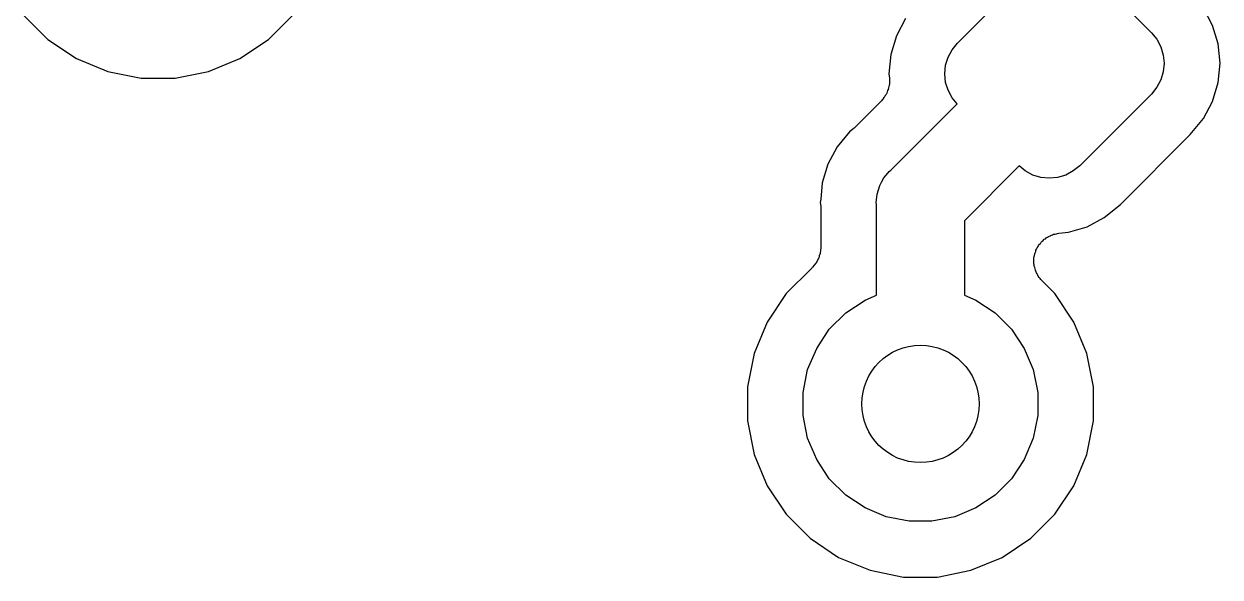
# Model space of a CAD drawing. Extents: x 100.2 to 129.8, y -164.8 to -95.2.
# Drawn here: x 110.742 to 114.822, y -134.59 to -132.705 of the extents above; entities that cross this region are included whole.
import ezdxf

# ---------------------------------------------------------------- set-up
doc = ezdxf.new("R2010")
doc.units = 0
doc.layers.add('BLACK', color=7, linetype='CONTINUOUS')

msp = doc.modelspace()

# ---------------------------------------------------------------- linework, layer by layer
at = {"layer": 'BLACK', "linetype": 'CONTINUOUS'}
for p, q in [((113.926, -132.77), (114.157, -132.54)), ((114.379, -132.526), (114.588, -132.735)), ((110.742, -132.676), (110.824, -132.758)), ((111.576, -132.758), (111.658, -132.676)), ((114.796, -132.71), (114.765, -132.651)), ((113.749, -132.687), (113.718, -132.745)), ((114.815, -132.773), (114.796, -132.71)), ((110.824, -132.758), (110.921, -132.823)), ((111.479, -132.823), (111.576, -132.758)), ((113.718, -132.745), (113.699, -132.809)), ((114.588, -132.735), (114.606, -132.757)), ((114.606, -132.757), (114.62, -132.783)), ((113.895, -132.818), (113.908, -132.793)), ((113.908, -132.793), (113.926, -132.77)), ((114.62, -132.783), (114.628, -132.811)), ((114.822, -132.839), (114.815, -132.773)), ((110.921, -132.823), (111.028, -132.867)), ((111.372, -132.867), (111.479, -132.823)), ((113.699, -132.809), (113.692, -132.875)), ((113.886, -132.846), (113.895, -132.818)), ((114.628, -132.811), (114.631, -132.839)), ((114.631, -132.839), (114.628, -132.868)), ((114.815, -132.905), (114.822, -132.839)), ((111.028, -132.867), (111.142, -132.89)), ((111.258, -132.89), (111.372, -132.867)), ((113.692, -132.875), (113.694, -132.89)), ((113.883, -132.875), (113.886, -132.846)), ((113.886, -132.904), (113.883, -132.875)), ((114.628, -132.868), (114.62, -132.896)), ((111.142, -132.89), (111.258, -132.89)), ((113.691, -132.923), (113.69, -132.928)), ((113.692, -132.918), (113.691, -132.923)), ((113.693, -132.914), (113.692, -132.918)), ((113.694, -132.91), (113.693, -132.914)), ((113.694, -132.89), (113.694, -132.892)), ((113.694, -132.892), (113.694, -132.896)), ((113.694, -132.896), (113.694, -132.9)), ((113.694, -132.9), (113.694, -132.905)), ((113.694, -132.905), (113.694, -132.91)), ((113.895, -132.931), (113.886, -132.904)), ((114.606, -132.921), (114.588, -132.944)), ((114.62, -132.896), (114.606, -132.921)), ((114.796, -132.969), (114.815, -132.905)), ((113.667, -132.967), (113.575, -133.059)), ((113.669, -132.964), (113.667, -132.967)), ((113.672, -132.961), (113.669, -132.964)), ((113.675, -132.956), (113.672, -132.961)), ((113.678, -132.952), (113.675, -132.956)), ((113.68, -132.949), (113.678, -132.952)), ((113.683, -132.945), (113.68, -132.949)), ((113.685, -132.941), (113.683, -132.945)), ((113.687, -132.936), (113.685, -132.941)), ((113.688, -132.932), (113.687, -132.936)), ((113.69, -132.928), (113.688, -132.932)), ((113.908, -132.957), (113.895, -132.931)), ((113.925, -132.977), (113.908, -132.957)), ((114.588, -132.944), (114.344, -133.188)), ((113.699, -133.203), (113.925, -132.977)), ((114.765, -133.027), (114.796, -132.969)), ((114.72, -133.082), (114.765, -133.027)), ((113.558, -133.073), (113.516, -133.124)), ((113.568, -133.065), (113.558, -133.073)), ((113.571, -133.062), (113.568, -133.065)), ((113.574, -133.06), (113.571, -133.062)), ((113.575, -133.059), (113.574, -133.06)), ((114.482, -133.32), (114.72, -133.082)), ((113.516, -133.124), (113.484, -133.183)), ((113.484, -133.183), (113.465, -133.247)), ((113.689, -133.213), (113.693, -133.208)), ((113.693, -133.208), (113.699, -133.203)), ((114.137, -133.189), (113.95, -133.376)), ((114.157, -133.206), (114.137, -133.189)), ((114.183, -133.22), (114.157, -133.206)), ((114.321, -133.206), (114.296, -133.22)), ((114.344, -133.188), (114.321, -133.206)), ((113.465, -133.247), (113.46, -133.302)), ((113.661, -133.256), (113.667, -133.244)), ((113.667, -133.244), (113.675, -133.23)), ((113.675, -133.23), (113.689, -133.213)), ((114.211, -133.228), (114.183, -133.22)), ((114.239, -133.231), (114.211, -133.228)), ((114.268, -133.228), (114.239, -133.231)), ((114.296, -133.22), (114.268, -133.228)), ((113.65, -133.304), (113.652, -133.285)), ((113.652, -133.285), (113.661, -133.256)), ((113.46, -133.302), (113.458, -133.314)), ((113.458, -133.314), (113.46, -133.326)), ((113.46, -133.302), (113.46, -133.302)), ((113.46, -133.326), (113.46, -133.327)), ((113.46, -133.327), (113.46, -133.331)), ((113.46, -133.331), (113.46, -133.335)), ((113.649, -133.314), (113.65, -133.304)), ((113.65, -133.321), (113.649, -133.314)), ((113.65, -133.629), (113.65, -133.321)), ((114.427, -133.365), (114.482, -133.32)), ((113.46, -133.335), (113.46, -133.467)), ((114.369, -133.396), (114.427, -133.365)), ((113.95, -133.376), (113.95, -133.629)), ((114.272, -133.418), (114.305, -133.415)), ((114.305, -133.415), (114.369, -133.396)), ((114.203, -133.46), (114.206, -133.456)), ((114.206, -133.456), (114.209, -133.453)), ((114.209, -133.453), (114.212, -133.449)), ((114.212, -133.449), (114.215, -133.445)), ((114.215, -133.445), (114.219, -133.443)), ((114.219, -133.443), (114.222, -133.439)), ((114.222, -133.439), (114.226, -133.437)), ((114.226, -133.437), (114.229, -133.434)), ((114.229, -133.434), (114.233, -133.432)), ((114.233, -133.432), (114.237, -133.429)), ((114.237, -133.429), (114.242, -133.427)), ((114.242, -133.427), (114.246, -133.425)), ((114.246, -133.425), (114.25, -133.424)), ((114.25, -133.424), (114.254, -133.422)), ((114.254, -133.422), (114.259, -133.421)), ((114.259, -133.421), (114.264, -133.42)), ((114.264, -133.42), (114.268, -133.419)), ((114.268, -133.419), (114.272, -133.418)), ((113.455, -133.495), (113.453, -133.503)), ((113.458, -133.487), (113.455, -133.495)), ((113.459, -133.477), (113.458, -133.486)), ((113.458, -133.486), (113.458, -133.486)), ((113.458, -133.486), (113.458, -133.487)), ((113.46, -133.468), (113.459, -133.477)), ((113.46, -133.467), (113.46, -133.467)), ((113.46, -133.467), (113.46, -133.467)), ((113.46, -133.467), (113.46, -133.467)), ((113.46, -133.467), (113.46, -133.468)), ((114.188, -133.498), (114.189, -133.494)), ((114.189, -133.494), (114.19, -133.489)), ((114.19, -133.489), (114.191, -133.485)), ((114.191, -133.485), (114.193, -133.481)), ((114.193, -133.481), (114.194, -133.476)), ((114.194, -133.476), (114.196, -133.472)), ((114.196, -133.472), (114.198, -133.468)), ((114.198, -133.468), (114.201, -133.464)), ((114.201, -133.464), (114.203, -133.46)), ((113.429, -133.537), (113.342, -133.624)), ((113.431, -133.535), (113.429, -133.537)), ((113.432, -133.534), (113.431, -133.535)), ((113.438, -133.527), (113.432, -133.534)), ((113.432, -133.534), (113.432, -133.534)), ((113.443, -133.52), (113.438, -133.527)), ((113.444, -133.52), (113.443, -133.52)), ((113.448, -133.512), (113.444, -133.52)), ((113.444, -133.52), (113.444, -133.52)), ((113.452, -133.504), (113.448, -133.512)), ((113.453, -133.503), (113.452, -133.504)), ((113.452, -133.504), (113.452, -133.504)), ((114.187, -133.503), (114.188, -133.498)), ((114.187, -133.508), (114.187, -133.503)), ((114.187, -133.512), (114.187, -133.508)), ((114.187, -133.517), (114.187, -133.512)), ((114.187, -133.522), (114.187, -133.517)), ((114.188, -133.526), (114.187, -133.522)), ((114.188, -133.531), (114.188, -133.526)), ((114.19, -133.535), (114.188, -133.531)), ((114.191, -133.54), (114.19, -133.535)), ((114.192, -133.544), (114.191, -133.54)), ((114.194, -133.548), (114.192, -133.544)), ((114.196, -133.553), (114.194, -133.548)), ((114.198, -133.557), (114.196, -133.553)), ((114.2, -133.561), (114.198, -133.557)), ((114.202, -133.565), (114.2, -133.561)), ((114.205, -133.569), (114.202, -133.565)), ((114.208, -133.573), (114.205, -133.569)), ((114.211, -133.576), (114.208, -133.573)), ((114.214, -133.579), (114.211, -133.576)), ((114.215, -133.58), (114.214, -133.579)), ((114.258, -133.624), (114.215, -133.58)), ((113.342, -133.624), (113.277, -133.721)), ((113.545, -133.689), (113.611, -133.646)), ((113.611, -133.646), (113.65, -133.629)), ((113.95, -133.629), (113.989, -133.646)), ((113.989, -133.646), (114.055, -133.689)), ((114.323, -133.721), (114.258, -133.624)), ((113.489, -133.745), (113.545, -133.689)), ((114.055, -133.689), (114.111, -133.745)), ((113.277, -133.721), (113.233, -133.828)), ((114.367, -133.828), (114.323, -133.721)), ((113.446, -133.811), (113.489, -133.745)), ((114.111, -133.745), (114.154, -133.811)), ((113.415, -133.883), (113.446, -133.811)), ((114.154, -133.811), (114.185, -133.883)), ((113.233, -133.828), (113.21, -133.942)), ((114.39, -133.942), (114.367, -133.828)), ((113.4, -133.961), (113.415, -133.883)), ((114.185, -133.883), (114.2, -133.961)), ((113.21, -133.942), (113.21, -134.058)), ((114.39, -134.058), (114.39, -133.942)), ((113.4, -134.039), (113.4, -133.961)), ((114.2, -133.961), (114.2, -134.039)), ((113.21, -134.058), (113.233, -134.172)), ((113.415, -134.117), (113.4, -134.039)), ((114.2, -134.039), (114.185, -134.117)), ((114.367, -134.172), (114.39, -134.058)), ((113.446, -134.189), (113.415, -134.117)), ((114.185, -134.117), (114.154, -134.189)), ((113.233, -134.172), (113.277, -134.279)), ((113.489, -134.255), (113.446, -134.189)), ((114.154, -134.189), (114.111, -134.255)), ((114.323, -134.279), (114.367, -134.172)), ((113.545, -134.311), (113.489, -134.255)), ((114.111, -134.255), (114.055, -134.311)), ((113.277, -134.279), (113.342, -134.376)), ((113.611, -134.354), (113.545, -134.311)), ((114.055, -134.311), (113.989, -134.354)), ((114.258, -134.376), (114.323, -134.279)), ((113.683, -134.385), (113.611, -134.354)), ((113.989, -134.354), (113.917, -134.385)), ((113.342, -134.376), (113.424, -134.458)), ((113.761, -134.4), (113.683, -134.385)), ((113.917, -134.385), (113.839, -134.4)), ((114.176, -134.458), (114.258, -134.376)), ((113.839, -134.4), (113.761, -134.4)), ((113.424, -134.458), (113.521, -134.523)), ((114.079, -134.523), (114.176, -134.458)), ((113.521, -134.523), (113.628, -134.567)), ((113.972, -134.567), (114.079, -134.523)), ((113.628, -134.567), (113.742, -134.59)), ((113.742, -134.59), (113.858, -134.59)), ((113.858, -134.59), (113.972, -134.567))]:
    msp.add_line(p, q, dxfattribs=at)
at = {"layer": 'BLACK'}
msp.add_circle((113.8, -134), 0.2, dxfattribs=at)

doc.saveas('drawing.dxf')
